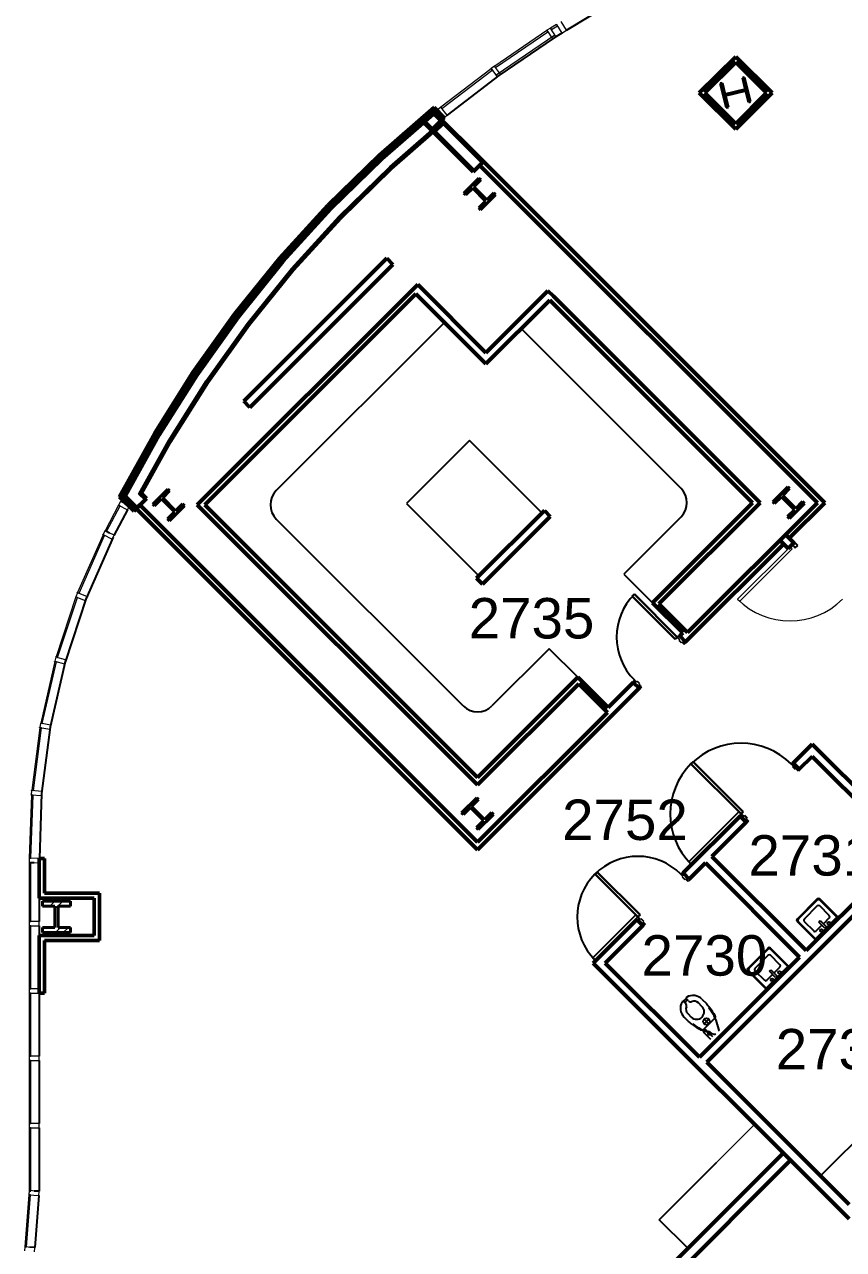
# Model space of a CAD drawing. Header units: inches. Extents: x -1132 to 5570, y -1986 to 4304.
# Drawn here: x 344 to 829, y 3141 to 3868 of the extents above; entities that cross this region are included whole.
import ezdxf

# ---------------------------------------------------------------- set-up
doc = ezdxf.new("R2010")
doc.units = ezdxf.units.IN
doc.header["$LTSCALE"] = 96
doc.header["$MEASUREMENT"] = 0
for name, color, linetype in [('A-ANNO-ROOM', 4, 'CONTINUOUS'), ('A-COLS', 5, 'CONTINUOUS'), ('A-DOOR', 2, 'CONTINUOUS'), ('A-FLOR-CASE', 3, 'CONTINUOUS'), ('A-FLOR-PFIX', 2, 'CONTINUOUS'), ('A-GLAZ', 2, 'CONTINUOUS'), ('A-WALL-FULL', 6, 'CONTINUOUS')]:
    doc.layers.add(name, color=color, linetype=linetype)
doc.styles.add('ARIAL', font='arial.ttf')

msp = doc.modelspace()

# ---------------------------------------------------------------- linework, layer by layer
at = {"layer": 'A-COLS', "lineweight": 15}
for p, q in [((757.28, 3833.73), (756.22, 3833.46)), ((756.22, 3833.46), (759.97, 3818.42)), ((756.48, 3833.01), (756.62, 3833.15)), ((757.38, 3833.33), (757.28, 3833.73)), ((770.56, 3837.04), (769.51, 3836.77)), ((769.51, 3836.77), (769.6, 3836.39)), ((770.53, 3832.66), (771.31, 3833.45)), ((774.31, 3822), (770.56, 3837.04)), ((771.3, 3829.58), (759.07, 3826.54)), ((759.24, 3825.88), (771.46, 3828.92)), ((765.3, 3827.43), (766.11, 3828.24)), ((771.44, 3828.96), (772.23, 3829.76)), ((759.35, 3821.49), (760.13, 3822.26)), ((759.97, 3818.42), (761.03, 3818.69)), ((761.03, 3818.69), (760.93, 3819.07)), ((773.16, 3822.12), (773.26, 3821.73)), ((773.26, 3821.73), (774.31, 3822)), ((611.64, 3768.83), (612.32, 3769.5)), ((613.94, 3766.52), (614.62, 3767.2)), ((788.09, 3584.14), (797, 3593.05)), ((794.51, 3585.95), (795.19, 3586.63)), ((427.08, 3584.27), (427.76, 3584.95)), ((429.39, 3581.97), (430.07, 3582.65)), ((603.53, 3399.59), (612.44, 3408.5)), ((609.95, 3401.4), (610.63, 3402.08)), ((358.62, 3344.73), (361.66, 3347.77)), ((361.64, 3343.14), (366.27, 3347.77)), ((361.97, 3329.07), (365.01, 3332.11)), ((366.58, 3329.07), (369.62, 3332.11))]:
    msp.add_line(p, q, dxfattribs=at)
at = {"layer": 'A-COLS', "lineweight": 40}
for p, q in [((757.37, 3833.33), (756.46, 3833.11)), ((756.46, 3833.11), (760.01, 3818.84)), ((759.08, 3826.49), (757.37, 3833.33)), ((770.53, 3836.62), (769.61, 3836.39)), ((769.61, 3836.39), (771.32, 3829.54)), ((774.08, 3822.35), (770.53, 3836.62)), ((771.32, 3829.54), (759.08, 3826.49)), ((759.22, 3825.92), (771.46, 3828.97)), ((760.93, 3819.07), (759.22, 3825.92)), ((771.46, 3828.97), (773.17, 3822.12)), ((760.01, 3818.84), (760.93, 3819.07)), ((773.17, 3822.12), (774.08, 3822.35)), ((613.12, 3776.93), (604.21, 3768.02)), ((610.11, 3771.71), (614.22, 3775.83)), ((614.22, 3775.83), (613.12, 3776.93)), ((604.21, 3768.02), (605.31, 3766.92)), ((605.31, 3766.92), (609.43, 3771.03)), ((609.43, 3771.03), (617.12, 3763.34)), ((617.8, 3764.02), (610.11, 3771.71)), ((614.11, 3758.12), (623.02, 3767.03)), ((621.92, 3768.13), (617.8, 3764.02)), ((623.02, 3767.03), (621.92, 3768.13)), ((617.12, 3763.34), (613.01, 3759.22)), ((613.01, 3759.22), (614.11, 3758.12)), ((428.57, 3592.38), (419.66, 3583.46)), ((429.67, 3591.27), (428.57, 3592.38)), ((796.35, 3593.7), (787.44, 3584.79)), ((793.34, 3588.48), (797.45, 3592.6)), ((797.45, 3592.6), (796.35, 3593.7)), ((420.76, 3582.36), (424.87, 3586.48)), ((424.87, 3586.48), (432.57, 3578.78)), ((425.55, 3587.16), (429.67, 3591.27)), ((433.25, 3579.46), (425.55, 3587.16)), ((788.54, 3583.69), (792.66, 3587.8)), ((792.66, 3587.8), (800.35, 3580.11)), ((801.03, 3580.79), (793.34, 3588.48)), ((419.66, 3583.46), (420.76, 3582.36)), ((432.57, 3578.78), (428.45, 3574.67)), ((429.56, 3573.57), (438.47, 3582.48)), ((437.36, 3583.58), (433.25, 3579.46)), ((438.47, 3582.48), (437.36, 3583.58)), ((787.44, 3584.79), (788.54, 3583.69)), ((800.35, 3580.11), (796.24, 3575.99)), ((797.34, 3574.89), (806.25, 3583.8)), ((805.15, 3584.9), (801.03, 3580.79)), ((806.25, 3583.8), (805.15, 3584.9)), ((428.45, 3574.67), (429.56, 3573.57)), ((796.24, 3575.99), (797.34, 3574.89)), ((611.8, 3409.15), (602.88, 3400.24)), ((603.99, 3399.13), (608.1, 3403.25)), ((608.1, 3403.25), (615.8, 3395.55)), ((608.78, 3403.93), (612.9, 3408.04)), ((616.48, 3396.23), (608.78, 3403.93)), ((612.9, 3408.04), (611.8, 3409.15)), ((602.88, 3400.24), (603.99, 3399.13)), ((612.78, 3390.34), (621.69, 3399.25)), ((620.59, 3400.35), (616.48, 3396.23)), ((621.69, 3399.25), (620.59, 3400.35)), ((615.8, 3395.55), (611.68, 3391.44)), ((611.68, 3391.44), (612.78, 3390.34)), ((370.93, 3347.77), (354.23, 3347.77)), ((354.23, 3347.77), (354.23, 3344.73)), ((370.93, 3344.73), (370.93, 3347.77)), ((354.23, 3344.73), (361.64, 3344.73)), ((361.64, 3344.73), (361.64, 3332.11)), ((363.52, 3332.11), (363.52, 3344.73)), ((363.52, 3344.73), (370.93, 3344.73)), ((361.64, 3332.11), (354.23, 3332.11)), ((354.23, 3332.11), (354.23, 3329.07)), ((370.93, 3332.11), (363.52, 3332.11)), ((370.93, 3329.07), (370.93, 3332.11)), ((354.23, 3329.07), (370.93, 3329.07))]:
    msp.add_line(p, q, dxfattribs=at)
at = {"layer": 'A-DOOR', "lineweight": 20}
for p, q in [((797.67, 3558.08), (766.56, 3526.97)), ((798.91, 3556.84), (767.8, 3525.73)), ((797.67, 3558.08), (798.91, 3556.84)), ((766.56, 3526.97), (767.8, 3525.73))]:
    msp.add_line(p, q, dxfattribs=at)
at = {"layer": 'A-DOOR'}
for p, q in [((795.51, 3558.03), (795.15, 3557.68)), ((795.15, 3557.68), (796.21, 3556.62)), ((795.24, 3557.68), (795.55, 3557.99)), ((796.21, 3556.71), (795.24, 3557.68)), ((795.55, 3557.99), (795.51, 3558.03)), ((798.95, 3559.45), (796.21, 3556.71)), ((796.21, 3556.62), (798.95, 3559.36)), ((800.81, 3557.59), (798.95, 3559.45)), ((798.95, 3559.36), (800.81, 3557.5)), ((800.32, 3560.82), (799.97, 3560.46)), ((799.97, 3560.46), (800.02, 3560.42)), ((800.02, 3560.42), (800.32, 3560.73)), ((802.23, 3558.92), (800.32, 3560.82)), ((800.32, 3560.73), (802.14, 3558.92)), ((802.14, 3558.92), (800.81, 3557.59)), ((800.81, 3557.5), (802.23, 3558.92)), ((732.22, 3505.88), (730.81, 3504.47)), ((732.57, 3505.53), (732.22, 3505.88)), ((732.22, 3505.18), (732.57, 3505.53)), ((735.67, 3501.73), (732.22, 3505.18)), ((730.81, 3504.47), (732.18, 3503.1)), ((732.18, 3503.1), (731.74, 3502.66)), ((731.74, 3502.66), (733.15, 3501.25)), ((733.15, 3501.25), (733.59, 3501.68)), ((733.59, 3501.68), (734.96, 3500.31)), ((734.96, 3500.31), (736.37, 3501.73)), ((736.02, 3502.08), (735.67, 3501.73)), ((736.37, 3501.73), (736.02, 3502.08)), ((705.35, 3479.01), (703.94, 3477.6)), ((703.94, 3477.6), (704.29, 3477.25)), ((704.29, 3477.25), (704.64, 3477.6)), ((704.64, 3477.6), (708.09, 3474.15)), ((706.72, 3477.64), (705.35, 3479.01)), ((707.16, 3478.08), (706.72, 3477.64)), ((708.58, 3476.67), (707.16, 3478.08)), ((708.13, 3476.23), (708.58, 3476.67)), ((709.5, 3474.86), (708.13, 3476.23)), ((708.09, 3474.15), (707.74, 3473.8)), ((707.74, 3473.8), (708.09, 3473.44)), ((708.09, 3473.44), (709.5, 3474.86)), ((798.31, 3429.19), (799.55, 3430.43)), ((799.68, 3427.82), (798.31, 3429.19)), ((799.24, 3427.38), (799.68, 3427.82)), ((800.83, 3425.79), (799.24, 3427.38)), ((799.55, 3430.43), (799.9, 3430.07)), ((799.9, 3430.07), (799.55, 3429.72)), ((799.55, 3429.72), (803.17, 3426.1)), ((801.27, 3426.23), (800.83, 3425.79)), ((802.64, 3424.86), (801.27, 3426.23)), ((803.88, 3426.1), (802.64, 3424.86)), ((803.17, 3426.1), (803.52, 3426.45)), ((803.52, 3426.45), (803.88, 3426.1)), ((737.67, 3371.03), (767.37, 3400.73)), ((768.61, 3399.49), (738.91, 3369.79)), ((767.37, 3400.73), (769.98, 3398.12)), ((767.73, 3397.9), (767.37, 3398.25)), ((768.08, 3398.25), (767.73, 3397.9)), ((771.7, 3394.63), (768.08, 3398.25)), ((769.98, 3398.12), (770.59, 3398.74)), ((770.42, 3398.56), (772.01, 3396.97)), ((770.59, 3398.74), (772.19, 3397.15)), ((771.57, 3396.53), (772.19, 3397.15)), ((771.57, 3396.53), (772.94, 3395.16)), ((771.35, 3394.28), (771.7, 3394.63)), ((771.7, 3393.92), (771.35, 3394.28)), ((772.94, 3395.16), (771.7, 3393.92)), ((738.91, 3369.79), (737.67, 3371.03)), ((732.9, 3363.78), (734.31, 3365.2)), ((734.27, 3362.41), (732.9, 3363.78)), ((733.83, 3361.97), (734.27, 3362.41)), ((735.42, 3360.38), (733.83, 3361.97)), ((734.31, 3365.2), (734.67, 3364.84)), ((734.67, 3364.84), (734.31, 3364.49)), ((734.31, 3364.49), (737.94, 3360.87)), ((735.86, 3360.82), (735.42, 3360.38)), ((737.23, 3359.45), (735.86, 3360.82)), ((738.64, 3360.87), (737.23, 3359.45)), ((737.94, 3360.87), (738.29, 3361.22)), ((738.29, 3361.22), (738.64, 3360.87)), ((680.75, 3314.11), (706.21, 3339.56)), ((707.44, 3338.33), (681.99, 3312.87)), ((706.21, 3339.56), (708.81, 3336.96)), ((706.38, 3336.56), (706.03, 3336.91)), ((706.74, 3336.91), (706.38, 3336.56)), ((710.36, 3333.29), (706.74, 3336.91)), ((708.81, 3336.96), (709.25, 3337.39)), ((709.25, 3337.39), (710.84, 3335.8)), ((710.01, 3332.93), (710.36, 3333.29)), ((710.36, 3332.58), (710.01, 3332.93)), ((711.77, 3334), (710.36, 3332.58)), ((710.84, 3335.8), (710.4, 3335.37)), ((710.4, 3335.37), (711.77, 3334)), ((681.99, 3312.87), (680.75, 3314.11))]:
    msp.add_line(p, q, dxfattribs=at)
at = {"layer": 'A-DOOR', "lineweight": 30}
for p, q in [((705.35, 3529.92), (704.11, 3528.69)), ((704.11, 3528.69), (729.57, 3503.23)), ((730.81, 3504.47), (705.35, 3529.92)), ((729.57, 3503.23), (730.81, 3504.47)), ((738.91, 3429.19), (740.15, 3430.43)), ((768.61, 3399.49), (738.91, 3429.19)), ((740.15, 3430.43), (769.85, 3400.73)), ((769.85, 3400.73), (768.61, 3399.49)), ((681.99, 3363.78), (683.23, 3365.02)), ((707.44, 3338.33), (681.99, 3363.78)), ((683.23, 3365.02), (708.68, 3339.56)), ((708.68, 3339.56), (707.44, 3338.33))]:
    msp.add_line(p, q, dxfattribs=at)
at = {"layer": 'A-DOOR'}
for centre, radius, start in [((730.81, 3504.47), 36, 135), ((768.61, 3399.49), 42, 45), ((707.44, 3338.33), 36, 45)]:
    msp.add_arc(centre, radius, start, 225, dxfattribs=at)
at = {"layer": 'A-DOOR', "lineweight": 9}
for centre, radius, start, end in [((730.81, 3504.47), 36, 135, 225), ((797.67, 3558.08), 44, 225, 315), ((768.61, 3399.49), 42, 45, 135), ((707.44, 3338.33), 36, 45, 135)]:
    msp.add_arc(centre, radius, start, end, dxfattribs=at)
at = {"layer": 'A-FLOR-CASE'}
for p, q in [((492.95, 3591.53), (592.74, 3691.32)), ((638.35, 3687.43), (733.02, 3592.77)), ((607.5, 3621.23), (570.12, 3583.84)), ((650.55, 3578.18), (607.5, 3621.23)), ((570.12, 3583.84), (613.16, 3540.8)), ((603.88, 3463.63), (492.95, 3574.56)), ((733.02, 3575.8), (699.07, 3541.86)), ((699.07, 3541.86), (716.05, 3524.89)), ((654.79, 3497.57), (620.85, 3463.63)), ((671.76, 3480.6), (654.79, 3497.57)), ((886.78, 3255.68), (815.82, 3184.72)), ((776.65, 3215.2), (765.34, 3226.52)), ((720.08, 3158.63), (754.02, 3192.57)), ((737.05, 3141.66), (720.08, 3158.63))]:
    msp.add_line(p, q, dxfattribs=at)
at = {"layer": 'A-FLOR-CASE', "lineweight": 13}
msp.add_line((754.02, 3192.57), (776.65, 3215.2), dxfattribs=at)
at = {"layer": 'A-FLOR-CASE', "lineweight": 20}
msp.add_line((771, 3175.6), (771.53, 3176.13), dxfattribs=at)
at = {"layer": 'A-FLOR-CASE'}
for centre, start, end in [((724.53, 3584.28), 315, 45), ((501.44, 3583.05), 135, 225), ((612.37, 3472.12), 225, 315)]:
    msp.add_arc(centre, 12, start, end, dxfattribs=at)
at = {"layer": 'A-FLOR-PFIX'}
for p, q in [((813.86, 3349.11), (801.84, 3337.09)), ((813.86, 3348.4), (802.55, 3337.09)), ((826.59, 3337.8), (815.28, 3349.11)), ((825.53, 3338.15), (815.28, 3348.4)), ((813.86, 3344.87), (806.09, 3337.09)), ((812.8, 3325.42), (825.53, 3338.15)), ((820.93, 3339.21), (815.28, 3344.87)), ((817.48, 3334.34), (820.93, 3337.8)), ((801.84, 3335.67), (813.16, 3324.36)), ((802.55, 3335.67), (812.8, 3325.42)), ((806.09, 3335.67), (811.74, 3330.02)), ((813.16, 3330.02), (816.6, 3333.46)), ((814.71, 3335.36), (815.59, 3336.24)), ((818.4, 3331.67), (814.71, 3335.36)), ((815.59, 3336.24), (819.28, 3332.55)), ((819.28, 3332.55), (818.4, 3331.67)), ((784.61, 3319.85), (772.59, 3307.83)), ((784.61, 3319.15), (773.29, 3307.83)), ((797.33, 3308.54), (786.02, 3319.85)), ((796.27, 3308.89), (786.02, 3319.15)), ((784.61, 3315.61), (776.83, 3307.83)), ((783.55, 3296.17), (796.27, 3308.89)), ((791.68, 3309.95), (786.02, 3315.61)), ((772.59, 3306.42), (783.9, 3295.1)), ((773.29, 3306.42), (783.55, 3296.17)), ((776.83, 3306.42), (782.49, 3300.76)), ((783.9, 3300.76), (787.35, 3304.21)), ((785.45, 3306.1), (786.33, 3306.98)), ((789.15, 3302.41), (785.45, 3306.1)), ((786.33, 3306.98), (790.02, 3303.29)), ((788.23, 3305.09), (791.68, 3308.54)), ((790.02, 3303.29), (789.15, 3302.41)), ((734.77, 3287.99), (735.83, 3286.93)), ((737.44, 3288.55), (736.38, 3289.61)), ((745.45, 3285.29), (743.33, 3287.41)), ((745.45, 3289.53), (748.09, 3286.9)), ((736.96, 3281.05), (739.09, 3278.93)), ((737.48, 3276.29), (734.84, 3278.93)), ((752.81, 3278.01), (746.36, 3271.56)), ((749.52, 3274.86), (746.69, 3277.69)), ((749.52, 3277.69), (746.69, 3274.86)), ((755.53, 3271.73), (754.73, 3274.42)), ((746.16, 3270.09), (746.36, 3270.3)), ((746.16, 3270.09), (750.4, 3265.84)), ((746.36, 3270.3), (746.68, 3270.61)), ((746.68, 3270.61), (746.86, 3270.8)), ((746.86, 3270.8), (747.05, 3270.98)), ((747.05, 3270.98), (747.22, 3271.15)), ((747.22, 3271.15), (747.48, 3271.41)), ((747.48, 3271.41), (747.57, 3271.5)), ((748.98, 3270.09), (747.57, 3271.5)), ((749.52, 3270.62), (748.98, 3270.09)), ((749.52, 3270.62), (749.72, 3270.41)), ((749.72, 3270.41), (749.87, 3270.27)), ((749.87, 3270.27), (750.04, 3270.1)), ((749.96, 3269.65), (752.65, 3268.84)), ((750.04, 3270.1), (750.41, 3269.73)), ((750.4, 3268.67), (750.93, 3269.21)), ((751.82, 3267.26), (750.4, 3268.67)), ((750.41, 3269.73), (750.72, 3269.41)), ((750.72, 3269.41), (750.83, 3269.3)), ((750.83, 3269.3), (750.93, 3269.21))]:
    msp.add_line(p, q, dxfattribs=at)
for centre, radius in [((816.25, 3330.28), 0.75), ((820.67, 3334.7), 0.75), ((786.99, 3301.03), 0.75), ((791.41, 3305.44), 0.75), ((748.1, 3276.28), 2)]:
    msp.add_circle(centre, radius, dxfattribs=at)
for centre, radius, start, end in [((814.57, 3348.4), 1, 45, 135), ((814.57, 3347.7), 1, 45, 135), ((814.57, 3344.16), 1, 45, 135), ((820.23, 3338.5), 1, 315, 45), ((802.55, 3336.38), 1, 135, 225), ((803.26, 3336.38), 1, 135, 225), ((806.79, 3336.38), 1, 135, 225), ((812.45, 3330.72), 1, 225, 315), ((785.31, 3319.15), 1, 45, 135), ((785.31, 3318.44), 1, 45, 135), ((785.31, 3314.9), 1, 45, 135), ((790.97, 3309.25), 1, 315, 45), ((773.29, 3307.13), 1, 135, 225), ((774, 3307.13), 1, 135, 225), ((777.54, 3307.13), 1, 135, 225), ((783.19, 3301.47), 1, 225, 315), ((740.15, 3284.23), 7.5, 149.88794, 225), ((734.22, 3287.44), 0.787, 45, 135), ((740.15, 3284.23), 7, 124.59985, 145.40015), ((740.59, 3283.78), 6.45, 124.81608, 145.18392), ((734.56, 3285.66), 1.79, 336.77631, 45), ((736.94, 3290.16), 0.787, 135, 225), ((740.15, 3284.23), 7.5, 45, 120.11206), ((738.71, 3289.81), 1.79, 225, 293.22369), ((740.82, 3284.9), 3.55, 45, 113.22369), ((951.92, 3448.53), 260.14, 218.41387, 219.05646), ((739.47, 3283.56), 3.55, 156.77631, 225), ((742.27, 3282.11), 4.5, 225, 45), ((726.68, 3265.98), 29.29, 16.73584, 38.73516), ((726.68, 3265.98), 29.79, 31.17373, 38.73516), ((575.85, 3072.46), 260.14, 50.94354, 51.58613), ((758.4, 3297.7), 29.79, 231.26484, 238.82627), ((758.4, 3297.7), 29.29, 231.26484, 253.26416), ((752.94, 3269.8), 1, 253.26416, 315), ((754.58, 3271.44), 1, 315, 16.73584)]:
    msp.add_arc(centre, radius, start, end, dxfattribs=at)
for points in [[(752.16, 3281.4), (752.33, 3281.13), (752.64, 3280.59), (752.94, 3280.04), (753.08, 3279.77)], [(744.61, 3271.29), (744.33, 3271.44), (743.79, 3271.73), (743.25, 3272.05), (742.98, 3272.21)], [(748.98, 3269.21), (748.98, 3269.13), (748.98, 3269.04), (748.98, 3268.95)], [(748.98, 3268.95), (748.98, 3268.86), (748.99, 3268.77), (748.98, 3268.67)], [(748.98, 3268.67), (749.06, 3268.68), (749.14, 3268.67), (749.22, 3268.67)], [(749.22, 3268.67), (749.3, 3268.67), (749.38, 3268.67), (749.46, 3268.67)]]:
    msp.add_open_spline(points, degree=3, dxfattribs=at)
for points, knots in [([(753.08, 3279.77), (753.14, 3279.66), (753.21, 3279.48), (753.25, 3279.23), (753.26, 3279.04), (753.24, 3278.85), (753.19, 3278.61), (753.06, 3278.31), (752.9, 3278.1), (752.81, 3278.01)], [0, 0, 0, 0, 0.2, 0.3, 0.4, 0.5, 0.6, 0.8, 1, 1, 1, 1]), ([(746.36, 3271.56), (746.27, 3271.47), (746.12, 3271.35), (745.89, 3271.24), (745.73, 3271.18), (745.57, 3271.15), (745.45, 3271.13), (745.36, 3271.12), (745.27, 3271.12), (745.15, 3271.13), (745.01, 3271.15), (744.82, 3271.2), (744.69, 3271.25), (744.61, 3271.29)], [0, 0, 0, 0, 0.2, 0.3, 0.4, 0.475, 0.55, 0.5875, 0.625, 0.7, 0.775, 0.85, 1, 1, 1, 1]), ([(748.98, 3270.09), (748.98, 3270.09), (748.98, 3270.08), (748.98, 3270.06), (748.98, 3270.05), (748.98, 3270.04)], [0, 0, 0, 0, 0.0714286, 0.1071429, 0.1428569, 0.1428569, 0.1428569, 0.1428569]), ([(748.98, 3270.04), (748.98, 3270.03), (748.98, 3270.01), (748.98, 3269.98), (748.98, 3269.94), (748.98, 3269.9), (748.98, 3269.85), (748.98, 3269.81), (748.98, 3269.75), (748.98, 3269.72), (748.98, 3269.7)], [0.1428571, 0.1428571, 0.1428571, 0.1428571, 0.1785714, 0.2142857, 0.25, 0.2857143, 0.3214286, 0.3571429, 0.3928571, 0.4285714, 0.4285714, 0.4285714, 0.4285714]), ([(748.98, 3269.7), (748.98, 3269.68), (748.98, 3269.65), (748.98, 3269.57), (748.98, 3269.51), (748.98, 3269.47)], [0.4285714, 0.4285714, 0.4285714, 0.4285714, 0.4642857, 0.5, 0.5714285, 0.5714285, 0.5714285, 0.5714285]), ([(748.98, 3269.47), (748.98, 3269.45), (748.98, 3269.4), (748.98, 3269.32), (748.98, 3269.26), (748.98, 3269.21)], [0.5714286, 0.5714286, 0.5714286, 0.5714286, 0.6071429, 0.6428571, 0.7142856, 0.7142856, 0.7142856, 0.7142856]), ([(749.46, 3268.67), (749.5, 3268.67), (749.57, 3268.67), (749.65, 3268.67), (749.68, 3268.67)], [0.25, 0.25, 0.25, 0.25, 0.3125, 0.375, 0.375, 0.375, 0.375]), ([(749.68, 3268.67), (749.72, 3268.67), (749.78, 3268.67), (749.85, 3268.67), (749.88, 3268.67), (749.9, 3268.67)], [0.375, 0.375, 0.375, 0.375, 0.4375, 0.46875, 0.5, 0.5, 0.5, 0.5]), ([(749.9, 3268.67), (749.91, 3268.67), (749.95, 3268.67), (750, 3268.67), (750.05, 3268.67), (750.08, 3268.67), (750.09, 3268.67)], [0.5000001, 0.5000001, 0.5000001, 0.5000001, 0.53125, 0.5625, 0.59375, 0.6249999, 0.6249999, 0.6249999, 0.6249999]), ([(750.09, 3268.67), (750.11, 3268.67), (750.13, 3268.67), (750.18, 3268.67), (750.22, 3268.67), (750.24, 3268.67), (750.25, 3268.67)], [0.625, 0.625, 0.625, 0.625, 0.65625, 0.6875, 0.71875, 0.75, 0.75, 0.75, 0.75]), ([(750.25, 3268.67), (750.26, 3268.67), (750.28, 3268.67), (750.32, 3268.67), (750.36, 3268.67), (750.39, 3268.67), (750.4, 3268.67), (750.4, 3268.67)], [0.75, 0.75, 0.75, 0.75, 0.78125, 0.8125, 0.875, 0.9375, 1, 1, 1, 1])]:
    msp.add_open_spline(points, degree=3, knots=knots, dxfattribs=at)
at = {"layer": 'A-GLAZ'}
for p, q in [((665.09, 3864.71), (691.93, 3880.93)), ((653.45, 3864.59), (653.52, 3864.64)), ((655.62, 3865.99), (655.69, 3866.03)), ((662.25, 3862.99), (657.8, 3860.3)), ((657.8, 3860.3), (624.91, 3837.83)), ((620.32, 3841.87), (620.39, 3841.92)), ((622.42, 3843.39), (622.48, 3843.44)), ((624.91, 3837.83), (594.26, 3814.25)), ((404.74, 3580.04), (396.68, 3564.83)), ((396.16, 3563.86), (380.09, 3527.39)), ((390.19, 3565.2), (390.25, 3565.33)), ((394.02, 3566.25), (392.26, 3567.18)), ((380.14, 3527.52), (367.62, 3489.68)), ((374.08, 3528.29), (374.12, 3528.42)), ((375.02, 3530.75), (375.08, 3530.88)), ((362.25, 3492.55), (362.29, 3492.69)), ((367.66, 3489.82), (358.79, 3450.96)), ((361.54, 3490.01), (361.58, 3490.14)), ((352.71, 3450.71), (352.73, 3450.85)), ((353.17, 3453.31), (353.2, 3453.45)), ((358.81, 3451.1), (353.68, 3411.58)), ((347.66, 3410.74), (347.66, 3410.89)), ((347.86, 3413.38), (347.88, 3413.52)), ((353.69, 3411.72), (352.44, 3373.07)), ((347.36, 3370.66), (349.36, 3370.66)), ((352.36, 3349.42), (352.36, 3335.66)), ((352.36, 3333.16), (352.36, 3327.42)), ((352.36, 3293.16), (352.36, 3255.66)), ((352.36, 3253.16), (352.36, 3215.66)), ((352.36, 3213.16), (352.36, 3175.66)), ((352.36, 3175.66), (349.36, 3175.66)), ((352.16, 3172.94), (349.8, 3142.07)), ((349.8, 3142.07), (346.82, 3142.3))]:
    msp.add_line(p, q, dxfattribs=at)
at = {"layer": 'A-GLAZ', "lineweight": 20}
for p, q in [((665.09, 3864.71), (661.99, 3869.84)), ((659.15, 3868.13), (662.25, 3862.99)), ((662.25, 3862.99), (665.09, 3864.71)), ((346.44, 3373.26), (346.36, 3370.76)), ((346.36, 3370.76), (352.36, 3370.57)), ((352.44, 3373.07), (346.44, 3373.26)), ((352.36, 3370.57), (352.44, 3373.07)), ((346.37, 3175.89), (346.18, 3173.4)), ((346.18, 3173.4), (352.16, 3172.94)), ((352.35, 3175.44), (346.37, 3175.89)), ((352.16, 3172.94), (352.35, 3175.44))]:
    msp.add_line(p, q, dxfattribs=at)
at = {"layer": 'A-GLAZ', "lineweight": 13}
for p, q in [((653.45, 3864.59), (622.48, 3843.44)), ((623.05, 3842.61), (654.01, 3863.77)), ((658.13, 3861.73), (623.45, 3838.04)), ((654.01, 3863.77), (653.45, 3864.59)), ((659.15, 3868.13), (655.69, 3866.03)), ((655.69, 3866.03), (656.21, 3865.18)), ((656.21, 3865.18), (659.67, 3867.27)), ((658.69, 3860.91), (658.13, 3861.73)), ((659.67, 3867.27), (659.15, 3868.13)), ((624.01, 3837.22), (658.69, 3860.91)), ((620.32, 3841.87), (590.6, 3819.01)), ((591.21, 3818.21), (620.93, 3841.08)), ((620.93, 3841.08), (620.32, 3841.87)), ((622.48, 3843.44), (623.05, 3842.61)), ((623.45, 3838.04), (624.01, 3837.22)), ((590.6, 3819.01), (591.21, 3818.21)), ((399.44, 3582.85), (391.38, 3567.65)), ((392.26, 3567.18), (400.33, 3582.38)), ((400.33, 3582.38), (399.44, 3582.85)), ((390.19, 3565.2), (375.08, 3530.88)), ((375.99, 3530.48), (391.11, 3564.8)), ((391.11, 3564.8), (390.19, 3565.2)), ((391.38, 3567.65), (392.26, 3567.18)), ((374.08, 3528.29), (362.29, 3492.69)), ((363.24, 3492.37), (375.03, 3527.97)), ((375.03, 3527.97), (374.08, 3528.29)), ((375.08, 3530.88), (375.99, 3530.48)), ((362.29, 3492.69), (363.24, 3492.37)), ((361.54, 3490.01), (353.2, 3453.45)), ((354.17, 3453.22), (362.52, 3489.78)), ((362.52, 3489.78), (361.54, 3490.01)), ((352.71, 3450.71), (347.88, 3413.52)), ((348.87, 3413.39), (353.7, 3450.58)), ((353.7, 3450.58), (352.71, 3450.71)), ((353.2, 3453.45), (354.17, 3453.22)), ((347.66, 3410.74), (346.44, 3373.26)), ((347.44, 3373.23), (348.65, 3410.71)), ((348.65, 3410.71), (347.66, 3410.74)), ((347.88, 3413.52), (348.87, 3413.39)), ((347.36, 3370.66), (346.36, 3370.66)), ((346.36, 3370.66), (346.36, 3335.66)), ((346.44, 3373.26), (347.44, 3373.23)), ((347.36, 3335.66), (347.36, 3370.66)), ((346.36, 3335.66), (347.36, 3335.66)), ((347.36, 3333.16), (346.36, 3333.16)), ((346.36, 3333.16), (346.36, 3295.66)), ((347.36, 3295.66), (347.36, 3333.16)), ((346.36, 3295.66), (347.36, 3295.66)), ((347.36, 3293.16), (346.36, 3293.16)), ((346.36, 3293.16), (346.36, 3255.66)), ((347.36, 3255.66), (347.36, 3293.16)), ((346.36, 3255.66), (347.36, 3255.66)), ((347.36, 3253.16), (346.36, 3253.16)), ((346.36, 3253.16), (346.36, 3215.66)), ((347.36, 3215.66), (347.36, 3253.16)), ((346.36, 3215.66), (347.36, 3215.66)), ((347.36, 3213.16), (346.36, 3213.16)), ((346.36, 3213.16), (346.36, 3175.66)), ((347.36, 3175.66), (347.36, 3213.16)), ((346.18, 3173.4), (343.81, 3142.53)), ((344.81, 3142.45), (347.17, 3173.32)), ((347.17, 3173.32), (346.18, 3173.4)), ((346.36, 3175.66), (347.36, 3175.66)), ((343.81, 3142.53), (344.81, 3142.45))]:
    msp.add_line(p, q, dxfattribs=at)
at = {"layer": 'A-GLAZ', "lineweight": 20, "extrusion": (0, 0, -1)}
for p, q in [((655.6, 3866.02), (653.5, 3864.67)), ((653.5, 3864.67), (656.74, 3859.62)), ((658.85, 3860.97), (655.6, 3866.02)), ((656.74, 3859.62), (658.85, 3860.97)), ((622.4, 3843.42), (620.37, 3841.95)), ((620.37, 3841.95), (623.89, 3837.09)), ((625.92, 3838.56), (622.4, 3843.42)), ((623.89, 3837.09), (625.92, 3838.56)), ((590.6, 3819.01), (588.62, 3817.48)), ((594.26, 3814.25), (590.6, 3819.01)), ((588.62, 3817.48), (592.28, 3812.73)), ((592.28, 3812.73), (594.26, 3814.25)), ((400.61, 3585.06), (399.44, 3582.85)), ((405.92, 3582.25), (400.61, 3585.06)), ((399.44, 3582.85), (404.74, 3580.04)), ((404.74, 3580.04), (405.92, 3582.25)), ((391.32, 3567.59), (390.2, 3565.36)), ((390.2, 3565.36), (395.57, 3562.68)), ((396.69, 3564.92), (391.32, 3567.59)), ((395.57, 3562.68), (396.69, 3564.92)), ((374.97, 3530.77), (374.07, 3528.44)), ((374.07, 3528.44), (379.67, 3526.29)), ((380.57, 3528.62), (374.97, 3530.77)), ((379.67, 3526.29), (380.57, 3528.62)), ((362.19, 3492.57), (361.52, 3490.16)), ((367.97, 3490.95), (362.19, 3492.57)), ((367.3, 3488.55), (367.97, 3490.95)), ((361.52, 3490.16), (367.3, 3488.55)), ((353.11, 3453.32), (352.67, 3450.86)), ((352.67, 3450.86), (358.58, 3449.8)), ((359.02, 3452.26), (353.11, 3453.32)), ((358.58, 3449.8), (359.02, 3452.26)), ((347.81, 3413.38), (347.6, 3410.89)), ((347.6, 3410.89), (353.58, 3410.4)), ((353.79, 3412.89), (347.81, 3413.38)), ((353.58, 3410.4), (353.79, 3412.89)), ((352.36, 3335.66), (346.36, 3335.66)), ((346.36, 3335.66), (346.36, 3333.16)), ((346.36, 3333.16), (352.36, 3333.16)), ((352.36, 3333.16), (352.36, 3335.66)), ((352.36, 3295.66), (346.36, 3295.66)), ((346.36, 3295.66), (346.36, 3293.16)), ((352.36, 3293.16), (352.36, 3295.66)), ((346.36, 3293.16), (352.36, 3293.16)), ((352.36, 3255.66), (346.36, 3255.66)), ((346.36, 3255.66), (346.36, 3253.16)), ((346.36, 3253.16), (352.36, 3253.16)), ((352.36, 3253.16), (352.36, 3255.66)), ((352.36, 3215.66), (346.36, 3215.66)), ((346.36, 3215.66), (346.36, 3213.16)), ((352.36, 3213.16), (352.36, 3215.66)), ((346.36, 3213.16), (352.36, 3213.16)), ((343.84, 3142.58), (343.6, 3140.09)), ((349.81, 3142.02), (343.84, 3142.58)), ((349.58, 3139.53), (349.81, 3142.02))]:
    msp.add_line(p, q, dxfattribs=at)
at = {"layer": 'A-WALL-FULL', "lineweight": 50}
for p, q in [((765.43, 3849.03), (743.86, 3827.47)), ((786.99, 3827.47), (765.43, 3849.03)), ((747.04, 3827.47), (765.43, 3845.85)), ((765.43, 3845.85), (783.81, 3827.47)), ((743.86, 3827.47), (765.43, 3805.9)), ((765.43, 3809.08), (747.04, 3827.47)), ((783.81, 3827.47), (765.43, 3809.08)), ((765.43, 3805.9), (786.99, 3827.47)), ((553.92, 3790.52), (586.55, 3818.98)), ((592.54, 3812.99), (586.55, 3818.98)), ((586.48, 3816.05), (580.47, 3810.04)), ((585.03, 3805.48), (592.54, 3812.99)), ((586.48, 3816.05), (615.83, 3786.71)), ((561.13, 3782.71), (586.06, 3804.45)), ((580.47, 3810.04), (609.81, 3780.7)), ((586.47, 3804.04), (592.48, 3810.05)), ((553.92, 3790.52), (523.53, 3760.81)), ((531.18, 3753.43), (561.13, 3782.71)), ((609.81, 3780.7), (615.83, 3786.71)), ((615.83, 3786.71), (613.62, 3784.5)), ((613.62, 3784.5), (813.88, 3584.24)), ((818.3, 3584.24), (615.83, 3786.71)), ((523.53, 3760.81), (494.94, 3729.37)), ((503.01, 3722.45), (531.18, 3753.43)), ((494.94, 3729.37), (468.24, 3696.31)), ((558.46, 3729.34), (473.61, 3644.49)), ((477.32, 3640.78), (562.17, 3725.63)), ((562.17, 3725.63), (558.46, 3729.34)), ((476.7, 3689.88), (503.01, 3722.45)), ((576.83, 3713.77), (446.11, 3583.05)), ((617.32, 3673.29), (576.83, 3713.77)), ((654.1, 3710.07), (617.32, 3673.29)), ((657.37, 3706.8), (654.1, 3710.07)), ((450.53, 3583.05), (575.77, 3708.29)), ((617.32, 3666.75), (575.77, 3708.29)), ((617.32, 3666.75), (655.15, 3704.58)), ((655.15, 3704.58), (775.44, 3584.28)), ((779.86, 3584.28), (657.36, 3706.79)), ((468.24, 3696.31), (443.52, 3661.74)), ((452.34, 3655.82), (476.7, 3689.88)), ((443.52, 3661.74), (420.87, 3625.79)), ((430.02, 3620.38), (452.34, 3655.82)), ((473.61, 3644.49), (477.32, 3640.78)), ((399.84, 3587.77), (420.87, 3625.79)), ((413.01, 3589.63), (430.02, 3620.38)), ((399.84, 3587.77), (408.37, 3579.25)), ((408.37, 3579.25), (415.88, 3586.76)), ((415.88, 3586.76), (413.01, 3589.63)), ((412.08, 3582.96), (409.87, 3580.75)), ((409.87, 3580.75), (612.34, 3378.28)), ((612.34, 3382.7), (412.08, 3582.96)), ((446.11, 3583.05), (612.37, 3416.79)), ((612.37, 3421.21), (450.53, 3583.05)), ((651.96, 3579.6), (611.75, 3539.38)), ((655.41, 3576.15), (651.96, 3579.6)), ((775.44, 3584.28), (716.05, 3524.89)), ((719.85, 3524.27), (779.86, 3584.28)), ((813.88, 3584.24), (736.88, 3507.24)), ((797.25, 3563.19), (818.3, 3584.24)), ((615.19, 3535.94), (655.41, 3576.15)), ((795.04, 3565.4), (799.97, 3560.46)), ((737.5, 3503.44), (793.8, 3559.74)), ((796.52, 3557.02), (791.59, 3561.95)), ((796.52, 3557.02), (799.97, 3560.46)), ((611.75, 3539.38), (615.19, 3535.94)), ((716.05, 3524.89), (733.99, 3506.94)), ((736.88, 3507.24), (719.85, 3524.27)), ((733.99, 3506.94), (732.22, 3505.18)), ((732.22, 3505.18), (735.67, 3501.73)), ((735.67, 3501.73), (737.44, 3503.5)), ((737.44, 3503.5), (737.5, 3503.44)), ((671.76, 3480.6), (612.37, 3421.21)), ((612.37, 3416.79), (672.38, 3476.8)), ((689.71, 3462.66), (671.76, 3480.6)), ((672.38, 3476.8), (689.41, 3459.77)), ((704.64, 3477.6), (689.71, 3462.66)), ((708.09, 3474.15), (704.64, 3477.6)), ((693.15, 3459.21), (708.09, 3474.15)), ((689.41, 3459.77), (612.34, 3382.7)), ((612.34, 3378.28), (693.21, 3459.15)), ((693.21, 3459.15), (693.15, 3459.21)), ((810.77, 3440.95), (799.55, 3429.72)), ((875.65, 3376.07), (810.77, 3440.95)), ((803.17, 3426.1), (810.77, 3433.7)), ((810.77, 3433.7), (866.63, 3377.84)), ((799.55, 3429.72), (803.17, 3426.1)), ((768.08, 3398.25), (734.31, 3364.49)), ((771.7, 3394.63), (768.08, 3398.25)), ((751.28, 3374.21), (771.7, 3394.63)), ((748.28, 3252.24), (870.43, 3374.39)), ((807.15, 3318.35), (751.28, 3374.21)), ((807.15, 3318.35), (866.63, 3377.84)), ((352.39, 3373.07), (352.29, 3369.94)), ((352.29, 3369.94), (352.36, 3369.94)), ((352.36, 3369.94), (352.36, 3349.42)), ((355.48, 3372.97), (352.39, 3373.07)), ((355.48, 3352.54), (355.48, 3372.97)), ((737.94, 3360.87), (747.48, 3370.41)), ((747.48, 3370.41), (803.35, 3314.55)), ((734.31, 3364.49), (737.94, 3360.87)), ((388.11, 3352.54), (355.48, 3352.54)), ((388.11, 3324.29), (388.11, 3352.54)), ((352.36, 3349.42), (384.98, 3349.42)), ((384.98, 3349.42), (384.98, 3327.42)), ((706.74, 3336.91), (680.84, 3311.01)), ((688.09, 3311.01), (710.36, 3333.29)), ((710.36, 3333.29), (706.74, 3336.91)), ((384.98, 3327.42), (352.36, 3327.42)), ((352.36, 3327.42), (352.36, 3293.16)), ((355.48, 3324.29), (388.11, 3324.29)), ((355.48, 3293.16), (355.48, 3324.29)), ((680.84, 3311.01), (832.78, 3159.07)), ((743.95, 3255.15), (688.09, 3311.01)), ((743.95, 3255.15), (803.35, 3314.55)), ((352.36, 3293.16), (355.48, 3293.16)), ((832.78, 3167.74), (748.28, 3252.24)), ((793.62, 3198.23), (532.52, 2937.13)), ((715.05, 3110.99), (797.95, 3193.9))]:
    msp.add_line(p, q, dxfattribs=at)
at = {"layer": 'A-WALL-FULL'}
for p, q in [((554.59, 3789.78), (586.51, 3817.61)), ((555.19, 3789.14), (586.47, 3816.42)), ((555.36, 3788.96), (586.45, 3816.08)), ((555.78, 3788.5), (586.43, 3815.22)), ((556.21, 3788.04), (586.4, 3814.37)), ((580.91, 3810.48), (610.26, 3781.14)), ((581.35, 3810.92), (610.7, 3781.58)), ((585.6, 3815.17), (614.94, 3785.82)), ((586.04, 3815.61), (615.38, 3786.26)), ((591.04, 3811.49), (586.45, 3816.08)), ((591.22, 3811.67), (586.47, 3816.42)), ((591.84, 3812.28), (586.51, 3817.61)), ((560.28, 3783.63), (585.17, 3805.34)), ((560.7, 3783.17), (585.62, 3804.89)), ((524.25, 3760.11), (554.59, 3789.78)), ((524.88, 3759.51), (555.19, 3789.14)), ((525.06, 3759.33), (555.36, 3788.96)), ((525.51, 3758.9), (555.78, 3788.5)), ((525.96, 3758.46), (556.21, 3788.04)), ((530.28, 3754.3), (560.28, 3783.63)), ((530.73, 3753.86), (560.7, 3783.17)), ((495.7, 3728.72), (524.25, 3760.11)), ((496.36, 3728.15), (524.88, 3759.51)), ((496.55, 3727.99), (525.06, 3759.33)), ((497.03, 3727.58), (525.51, 3758.9)), ((497.5, 3727.17), (525.96, 3758.46)), ((502.06, 3723.26), (530.28, 3754.3)), ((502.54, 3722.86), (530.73, 3753.86)), ((469.03, 3695.7), (495.7, 3728.72)), ((469.73, 3695.17), (496.36, 3728.15)), ((469.93, 3695.02), (496.55, 3727.99)), ((470.43, 3694.64), (497.03, 3727.58)), ((470.93, 3694.27), (497.5, 3727.17)), ((475.7, 3690.63), (502.06, 3723.26)), ((476.2, 3690.25), (502.54, 3722.86)), ((444.35, 3661.19), (469.03, 3695.7)), ((445.08, 3660.7), (469.73, 3695.17)), ((445.28, 3660.56), (469.93, 3695.02)), ((445.8, 3660.21), (470.43, 3694.64)), ((446.32, 3659.86), (470.93, 3694.27)), ((451.3, 3656.51), (475.7, 3690.63)), ((451.82, 3656.17), (476.2, 3690.25)), ((421.73, 3625.28), (444.35, 3661.19)), ((422.48, 3624.84), (445.08, 3660.7)), ((422.7, 3624.71), (445.28, 3660.56)), ((423.23, 3624.39), (445.8, 3660.21)), ((423.77, 3624.07), (446.32, 3659.86)), ((428.94, 3621.02), (451.3, 3656.51)), ((429.48, 3620.7), (451.82, 3656.17)), ((401.08, 3587.95), (421.73, 3625.28)), ((402.16, 3588.1), (422.48, 3624.84)), ((402.47, 3588.14), (422.7, 3624.71)), ((403.25, 3588.25), (423.23, 3624.39)), ((404.02, 3588.36), (423.77, 3624.07)), ((411.46, 3589.41), (428.94, 3621.02)), ((412.23, 3589.52), (429.48, 3620.7)), ((409.07, 3579.95), (401.08, 3587.95)), ((409.69, 3580.57), (402.16, 3588.1)), ((409.87, 3580.75), (402.47, 3588.14)), ((410.31, 3581.19), (403.25, 3588.25)), ((410.75, 3581.63), (404.02, 3588.36)), ((414.99, 3585.87), (411.46, 3589.41)), ((415.44, 3586.32), (412.23, 3589.52))]:
    msp.add_line(p, q, dxfattribs=at)

# ---------------------------------------------------------------- texts
at = {"layer": 'A-ANNO-ROOM', "style": 'ARIAL'}
for s, p in [('2735', (607.05, 3503.67)), ('2752', (662.47, 3384.04)), ('2731', (773.01, 3362.9)), ('2730', (709.6, 3303.52)), ('2732', (789.17, 3247.86))]:
    msp.add_text(s, height=24, dxfattribs=at).set_placement(p)

doc.saveas('drawing.dxf')
